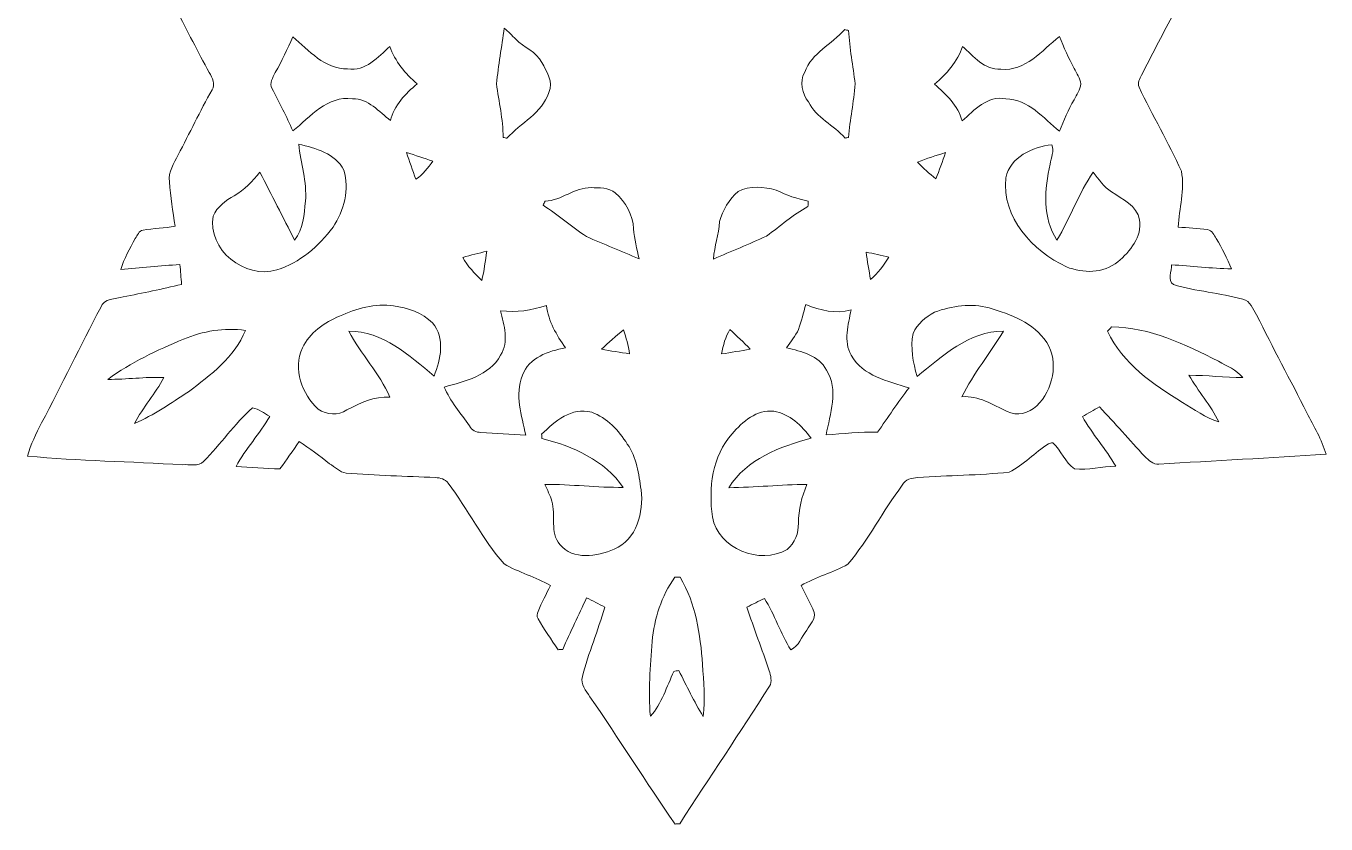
# Model space of a CAD drawing. Header units: centimetres. Extents: x -13.9 to 13.9, y -15.9 to 15.9.
# Drawn here: x -13.94 to 13.94, y -15.89 to 1.23 of the extents above; entities that cross this region are included whole.
import ezdxf

# ---------------------------------------------------------------- set-up
doc = ezdxf.new("R2010")
doc.units = ezdxf.units.CM
doc.header["$MEASUREMENT"] = 0
doc.layers.add('Layer 1', color=7, linetype='Continuous')

msp = doc.modelspace()

# ---------------------------------------------------------------- linework, layer by layer
at = {"layer": 'Layer 1', "color": 254, "lineweight": 9}
for points, knots in [([(-0.86678, 14.66233), (-0.5835, 15.07261), (-0.34255, 15.5157), (-0.01023, 15.89035), (-0.01023, 15.89035), (0.65511, 14.94349), (1.27212, 13.96383), (1.9237, 13.0078), (1.9237, 13.0078), (2.038, 12.89139), (2.03024, 12.71041), (1.97026, 12.57071), (1.97026, 12.57071), (1.82845, 12.1181), (1.65629, 11.67536), (1.52576, 11.21922), (1.52576, 11.21922), (1.64677, 11.15572), (1.76706, 11.09046), (1.88807, 11.02519), (1.88807, 11.02519), (2.13148, 11.3815), (2.22709, 11.82176), (2.49943, 12.15831), (2.49943, 12.15831), (2.63666, 11.95794), (2.77354, 11.75756), (2.90371, 11.55189), (2.90371, 11.55189), (2.94146, 11.48486), (2.98873, 11.40619), (2.9591, 11.32646), (2.9591, 11.32646), (2.88396, 11.12573), (2.77954, 10.9377), (2.68358, 10.74614), (2.68358, 10.74614), (3.04271, 10.52213), (3.50449, 10.47803), (3.80612, 10.16687), (3.80612, 10.16687), (4.2044, 9.62924), (4.51802, 9.0327), (4.92866, 8.50353), (4.92866, 8.50353), (5.02391, 8.40298), (5.20065, 8.47743), (5.31989, 8.43192), (5.31989, 8.43192), (5.82048, 8.40087), (6.32213, 8.37936), (6.82343, 8.35784), (6.82343, 8.35784), (6.93314, 8.33985), (7.06825, 8.36807), (7.17056, 8.30491), (7.17056, 8.30491), (7.48947, 8.11407), (7.76605, 7.86219), (8.07755, 7.65934), (8.07755, 7.65934), (8.21125, 7.85584), (8.34849, 8.05022), (8.48607, 8.24424), (8.48607, 8.24424), (8.79969, 8.24176), (9.11613, 8.24706), (9.42693, 8.19591), (9.42693, 8.19591), (9.21738, 7.83185), (8.95597, 7.49882), (8.70726, 7.16086), (8.70726, 7.16086), (8.82474, 7.08219), (8.93127, 6.96296), (9.07415, 6.93932), (9.07415, 6.93932), (9.34826, 7.15804), (9.54617, 7.45826), (9.78676, 7.71261), (9.78676, 7.71261), (9.93281, 7.85584), (10.03723, 8.05727), (10.22491, 8.15217), (10.22491, 8.15217), (10.7957, 8.1878), (11.3665, 8.11336), (11.93694, 8.09184), (11.93694, 8.09184), (12.60263, 8.04246), (13.27185, 8.04881), (13.93507, 7.96872), (13.93507, 7.96872), (13.46905, 6.95978), (12.92719, 5.98788), (12.44247, 4.98775), (12.44247, 4.98775), (12.35851, 4.85652), (12.30665, 4.66001), (12.13661, 4.62616), (12.13661, 4.62616), (11.62085, 4.49069), (11.08392, 4.43954), (10.57769, 4.26668), (10.57769, 4.26668), (10.59392, 4.1312), (10.6172, 3.99504), (10.65177, 3.86274), (10.65177, 3.86274), (11.07052, 3.8952), (11.48891, 3.94036), (11.90907, 3.95588), (11.90907, 3.95588), (11.82264, 3.72798), (11.70199, 3.51491), (11.5891, 3.29936), (11.5891, 3.29936), (11.54712, 3.2288), (11.50055, 3.14167), (11.4106, 3.12861), (11.4106, 3.12861), (11.19046, 3.08346), (10.96504, 3.07429), (10.74385, 3.04042), (10.74385, 3.04042), (10.78583, 2.682), (10.85779, 2.32569), (10.86838, 1.96409), (10.86838, 1.96409), (10.82287, 1.77536), (10.72021, 1.60567), (10.63484, 1.43281), (10.63484, 1.43281), (10.40977, 1.01794), (10.19845, 0.59602), (9.97902, 0.17869), (9.97902, 0.17869), (9.94445, 0.09896), (9.88342, 0.00759), (9.92928, -0.07991), (9.92928, -0.07991), (10.2115, -0.69127), (10.56428, -1.26877), (10.83522, -1.88543), (10.83522, -1.88543), (10.91565, -2.28124), (10.7823, -2.68447), (10.76784, -3.08381), (10.76784, -3.08381), (10.97809, -3.10039), (11.1887, -3.10815), (11.3986, -3.13602), (11.3986, -3.13602), (11.49632, -3.15331), (11.53442, -3.25597), (11.58452, -3.32899), (11.58452, -3.32899), (11.70658, -3.5389), (11.81594, -3.75727), (11.90837, -3.98199), (11.90837, -3.98199), (11.47833, -3.96575), (11.05006, -3.92625), (10.62143, -3.89026), (10.62143, -3.89026), (10.63202, -4.02749), (10.53289, -4.22645), (10.66271, -4.31853), (10.66271, -4.31853), (11.15095, -4.4607), (11.66389, -4.49739), (12.15531, -4.63004), (12.15531, -4.63004), (12.31582, -4.66814), (12.3698, -4.84347), (12.44812, -4.96765), (12.44812, -4.96765), (12.79701, -5.6732), (13.17096, -6.36606), (13.52656, -7.06808), (13.52656, -7.06808), (13.66837, -7.36089), (13.85005, -7.63888), (13.93578, -7.95603), (13.93578, -7.95603), (12.74198, -8.0361), (11.54677, -8.09502), (10.35262, -8.17193), (10.35262, -8.17193), (10.22703, -8.18216), (10.13142, -8.08585), (10.05064, -8.004), (10.05064, -8.004), (9.72397, -7.65264), (9.4107, -7.28928), (9.07944, -6.94285), (9.07944, -6.94285), (8.95597, -7.00988), (8.83461, -7.07902), (8.71361, -7.14922), (8.71361, -7.14922), (8.92634, -7.52105), (9.21138, -7.8449), (9.42904, -8.21391), (9.42904, -8.21391), (9.13377, -8.22237), (8.83532, -8.29787), (8.5404, -8.27212), (8.5404, -8.27212), (8.34496, -8.131), (8.25712, -7.87665), (8.07685, -7.71332), (8.07685, -7.71332), (8.04263, -7.70943), (8.01158, -7.71684), (7.98301, -7.73483), (7.98301, -7.73483), (7.6902, -7.91757), (7.45596, -8.18745), (7.14445, -8.33985), (7.14445, -8.33985), (6.49499, -8.41217), (5.83812, -8.41005), (5.18619, -8.45485), (5.18619, -8.45485), (5.05919, -8.46825), (4.9089, -8.48484), (4.85175, -8.62313), (4.85175, -8.62313), (4.44182, -9.1717), (4.12397, -9.78694), (3.68653, -10.3147), (3.68653, -10.3147), (3.3662, -10.49603), (3.0032, -10.58987), (2.68217, -10.77225), (2.68217, -10.77225), (2.77812, -10.96381), (2.88713, -11.14972), (2.96016, -11.35187), (2.96016, -11.35187), (3.00567, -11.49615), (2.85962, -11.60869), (2.80811, -11.72934), (2.80811, -11.72934), (2.6931, -11.86516), (2.6349, -12.07823), (2.45992, -12.15549), (2.45992, -12.15549), (2.24402, -11.80236), (2.11525, -11.4009), (1.89512, -11.04848), (1.89512, -11.04848), (1.77059, -11.11162), (1.64571, -11.17407), (1.52118, -11.23686), (1.52118, -11.23686), (1.67146, -11.69512), (1.84185, -12.14632), (2.00095, -12.60176), (2.00095, -12.60176), (2.02847, -12.70794), (2.06763, -12.83565), (2.00378, -12.93584), (2.00378, -12.93584), (1.37583, -13.92714), (0.71437, -14.89658), (0.07902, -15.88294), (0.07902, -15.88294), (0.05397, -15.88471), (0.00423, -15.88859), (-0.02081, -15.89035), (-0.02081, -15.89035), (-0.64029, -14.9883), (-1.22555, -14.06332), (-1.84503, -13.16162), (-1.84503, -13.16162), (-1.92193, -13.02721), (-2.06269, -12.89809), (-2.00519, -12.72523), (-2.00519, -12.72523), (-1.87607, -12.2197), (-1.67146, -11.73745), (-1.52682, -11.23651), (-1.52682, -11.23651), (-1.65735, -11.16983), (-1.78576, -11.10175), (-1.91735, -11.03789), (-1.91735, -11.03789), (-2.08739, -11.40619), (-2.26554, -11.77061), (-2.42746, -12.14279), (-2.42746, -12.14279), (-2.45216, -12.14491), (-2.5012, -12.14914), (-2.52589, -12.15161), (-2.52589, -12.15161), (-2.673, -11.93183), (-2.82822, -11.71699), (-2.95769, -11.48698), (-2.95769, -11.48698), (-2.98768, -11.43794), (-2.97921, -11.37797), (-2.95804, -11.32823), (-2.95804, -11.32823), (-2.87902, -11.13808), (-2.7806, -10.95746), (-2.69134, -10.77225), (-2.69134, -10.77225), (-3.01061, -10.59057), (-3.37044, -10.49391), (-3.68688, -10.30941), (-3.68688, -10.30941), (-4.14831, -9.77953), (-4.46581, -9.14101), (-4.8828, -8.57727), (-4.8828, -8.57727), (-4.94665, -8.49119), (-5.05566, -8.46297), (-5.15761, -8.45768), (-5.15761, -8.45768), (-5.79543, -8.42557), (-6.43502, -8.41605), (-7.07178, -8.35995), (-7.07178, -8.35995), (-7.21148, -8.34372), (-7.31238, -8.23012), (-7.42527, -8.15958), (-7.42527, -8.15958), (-7.64081, -7.99729), (-7.85319, -7.83044), (-8.08038, -7.68439), (-8.08038, -7.68439), (-8.21408, -7.8823), (-8.35272, -8.07668), (-8.49171, -8.27141), (-8.49171, -8.27141), (-8.80604, -8.26189), (-9.11966, -8.24354), (-9.43328, -8.22061), (-9.43328, -8.22061), (-9.22973, -7.83785), (-8.92457, -7.5207), (-8.71008, -7.14464), (-8.71008, -7.14464), (-8.8325, -7.08149), (-8.94327, -6.98271), (-9.08262, -6.9626), (-9.08262, -6.9626), (-9.46891, -7.30833), (-9.76207, -7.74401), (-10.1279, -8.11054), (-10.1279, -8.11054), (-10.24255, -8.2379), (-10.43517, -8.16417), (-10.58263, -8.18216), (-10.58263, -8.18216), (-11.69035, -8.11584), (-12.8016, -8.10031), (-13.90615, -7.99518), (-13.90615, -7.99518), (-13.83595, -7.74577), (-13.71741, -7.5147), (-13.59994, -7.2854), (-13.59994, -7.2854), (-13.1692, -6.46413), (-12.76632, -5.62875), (-12.33452, -4.80819), (-12.33452, -4.80819), (-12.26608, -4.60605), (-12.01949, -4.63145), (-11.85369, -4.57994), (-11.85369, -4.57994), (-11.43388, -4.50127), (-11.01619, -4.41237), (-10.60097, -4.31395), (-10.60097, -4.31395), (-10.61191, -4.17072), (-10.62249, -4.02961), (-10.63484, -3.88744), (-10.63484, -3.88744), (-11.05888, -3.91072), (-11.4808, -3.96329), (-11.90449, -3.99503), (-11.90449, -3.99503), (-11.83534, -3.75832), (-11.70728, -3.54384), (-11.59193, -3.32794), (-11.59193, -3.32794), (-11.54642, -3.26302), (-11.51573, -3.1646), (-11.42718, -3.14802), (-11.42718, -3.14802), (-11.19999, -3.10992), (-10.96786, -3.10604), (-10.74103, -3.06476), (-10.74103, -3.06476), (-10.78653, -2.74832), (-10.84016, -2.43223), (-10.86203, -2.11297), (-10.86203, -2.11297), (-10.89448, -1.89919), (-10.75796, -1.7175), (-10.6747, -1.53371), (-10.6747, -1.53371), (-10.42705, -1.07192), (-10.20586, -0.59602), (-9.94728, -0.13988), (-9.94728, -0.13988), (-9.86437, -0.01711), (-9.94692, 0.11907), (-10.00619, 0.23125), (-10.00619, 0.23125), (-10.25455, 0.67222), (-10.47362, 1.12907), (-10.70892, 1.57674), (-10.70892, 1.57674), (-10.77948, 1.73267), (-10.88955, 1.88225), (-10.86944, 2.06287), (-10.86944, 2.06287), (-10.86097, 2.39131), (-10.80241, 2.71622), (-10.74667, 3.03901), (-10.74667, 3.03901), (-10.93788, 3.06794), (-11.1312, 3.07746), (-11.3224, 3.10498), (-11.3224, 3.10498), (-11.41025, 3.1205), (-11.51502, 3.1399), (-11.551, 3.23551), (-11.551, 3.23551), (-11.69211, 3.46658), (-11.80536, 3.71352), (-11.90237, 3.96576), (-11.90237, 3.96576), (-11.47657, 3.94565), (-11.05253, 3.90578), (-10.62814, 3.86521), (-10.62814, 3.86521), (-10.63731, 4.01197), (-10.52336, 4.25503), (-10.71527, 4.31606), (-10.71527, 4.31606), (-11.23491, 4.44483), (-11.7722, 4.4981), (-12.28831, 4.64521), (-12.28831, 4.64521), (-12.70776, 5.44178), (-13.10781, 6.24823), (-13.52797, 7.04445), (-13.52797, 7.04445), (-13.67261, 7.33408), (-13.83418, 7.61736), (-13.93578, 7.92604), (-13.93578, 7.92604), (-13.31313, 7.99024), (-12.68695, 8.00753), (-12.06183, 8.04175), (-12.06183, 8.04175), (-11.43706, 8.07703), (-10.81335, 8.13346), (-10.18716, 8.13947), (-10.18716, 8.13947), (-9.82663, 7.73131), (-9.47279, 7.31432), (-9.08226, 6.93473), (-9.08226, 6.93473), (-8.94539, 6.9686), (-8.83109, 7.05785), (-8.7062, 7.11994), (-8.7062, 7.11994), (-8.92493, 7.49741), (-9.23749, 7.81456), (-9.42975, 8.2072), (-9.42975, 8.2072), (-9.11754, 8.23719), (-8.80322, 8.23437), (-8.4896, 8.24354), (-8.4896, 8.24354), (-8.35272, 8.04845), (-8.21725, 7.85196), (-8.08179, 7.65581), (-8.08179, 7.65581), (-7.75935, 7.85513), (-7.49124, 8.13841), (-7.15575, 8.31444), (-7.15575, 8.31444), (-6.46289, 8.40441), (-5.75769, 8.36631), (-5.06413, 8.45485), (-5.06413, 8.45485), (-4.92831, 8.47002), (-4.84928, 8.59244), (-4.77626, 8.69404), (-4.77626, 8.69404), (-4.50956, 9.1089), (-4.23933, 9.52059), (-3.97193, 9.93475), (-3.97193, 9.93475), (-3.86468, 10.09067), (-3.76202, 10.27307), (-3.5807, 10.3535), (-3.5807, 10.3535), (-3.28401, 10.48932), (-2.97039, 10.58881), (-2.68429, 10.74826), (-2.68429, 10.74826), (-2.7746, 10.93347), (-2.87761, 11.11268), (-2.9584, 11.30212), (-2.9584, 11.30212), (-2.98062, 11.35257), (-2.98732, 11.41254), (-2.95769, 11.46123), (-2.95769, 11.46123), (-2.82822, 11.69124), (-2.6737, 11.90537), (-2.52695, 12.12445), (-2.52695, 12.12445), (-2.50084, 12.12339), (-2.44828, 12.12162), (-2.42182, 12.12092), (-2.42182, 12.12092), (-2.26942, 11.74592), (-2.10291, 11.37409), (-1.89583, 11.0259), (-1.89583, 11.0259), (-1.77306, 11.08834), (-1.64959, 11.15008), (-1.52576, 11.21146), (-1.52576, 11.21146), (-1.67711, 11.67924), (-1.84715, 12.14067), (-2.0133, 12.60317), (-2.0133, 12.60317), (-2.03906, 12.69595), (-2.08668, 12.8046), (-2.02741, 12.89456), (-2.02741, 12.89456), (-1.65418, 13.49217), (-1.24425, 14.06684), (-0.86678, 14.66233), (-0.86678, 14.66233), (-0.86678, 14.66233), (-0.86678, 14.66233), (-0.86678, 14.66233)], [0, 0, 0, 0, 0.00724638, 0.00724638, 0.00724638, 0.00724638, 0.01449275, 0.01449275, 0.01449275, 0.01449275, 0.02173913, 0.02173913, 0.02173913, 0.02173913, 0.02898551, 0.02898551, 0.02898551, 0.02898551, 0.03623188, 0.03623188, 0.03623188, 0.03623188, 0.04347826, 0.04347826, 0.04347826, 0.04347826, 0.05072464, 0.05072464, 0.05072464, 0.05072464, 0.05797101, 0.05797101, 0.05797101, 0.05797101, 0.06521739, 0.06521739, 0.06521739, 0.06521739, 0.07246377, 0.07246377, 0.07246377, 0.07246377, 0.07971014, 0.07971014, 0.07971014, 0.07971014, 0.08695652, 0.08695652, 0.08695652, 0.08695652, 0.0942029, 0.0942029, 0.0942029, 0.0942029, 0.10144928, 0.10144928, 0.10144928, 0.10144928, 0.10869565, 0.10869565, 0.10869565, 0.10869565, 0.11594203, 0.11594203, 0.11594203, 0.11594203, 0.12318841, 0.12318841, 0.12318841, 0.12318841, 0.13043478, 0.13043478, 0.13043478, 0.13043478, 0.13768116, 0.13768116, 0.13768116, 0.13768116, 0.14492754, 0.14492754, 0.14492754, 0.14492754, 0.15217391, 0.15217391, 0.15217391, 0.15217391, 0.15942029, 0.15942029, 0.15942029, 0.15942029, 0.16666667, 0.16666667, 0.16666667, 0.16666667, 0.17391304, 0.17391304, 0.17391304, 0.17391304, 0.18115942, 0.18115942, 0.18115942, 0.18115942, 0.1884058, 0.1884058, 0.1884058, 0.1884058, 0.19565217, 0.19565217, 0.19565217, 0.19565217, 0.20289855, 0.20289855, 0.20289855, 0.20289855, 0.21014493, 0.21014493, 0.21014493, 0.21014493, 0.2173913, 0.2173913, 0.2173913, 0.2173913, 0.22463768, 0.22463768, 0.22463768, 0.22463768, 0.23188406, 0.23188406, 0.23188406, 0.23188406, 0.23913043, 0.23913043, 0.23913043, 0.23913043, 0.24637681, 0.24637681, 0.24637681, 0.24637681, 0.25362319, 0.25362319, 0.25362319, 0.25362319, 0.26086957, 0.26086957, 0.26086957, 0.26086957, 0.26811594, 0.26811594, 0.26811594, 0.26811594, 0.27536232, 0.27536232, 0.27536232, 0.27536232, 0.2826087, 0.2826087, 0.2826087, 0.2826087, 0.28985507, 0.28985507, 0.28985507, 0.28985507, 0.29710145, 0.29710145, 0.29710145, 0.29710145, 0.30434783, 0.30434783, 0.30434783, 0.30434783, 0.3115942, 0.3115942, 0.3115942, 0.3115942, 0.31884058, 0.31884058, 0.31884058, 0.31884058, 0.32608696, 0.32608696, 0.32608696, 0.32608696, 0.33333333, 0.33333333, 0.33333333, 0.33333333, 0.34057971, 0.34057971, 0.34057971, 0.34057971, 0.34782609, 0.34782609, 0.34782609, 0.34782609, 0.35507246, 0.35507246, 0.35507246, 0.35507246, 0.36231884, 0.36231884, 0.36231884, 0.36231884, 0.36956522, 0.36956522, 0.36956522, 0.36956522, 0.37681159, 0.37681159, 0.37681159, 0.37681159, 0.38405797, 0.38405797, 0.38405797, 0.38405797, 0.39130435, 0.39130435, 0.39130435, 0.39130435, 0.39855072, 0.39855072, 0.39855072, 0.39855072, 0.4057971, 0.4057971, 0.4057971, 0.4057971, 0.41304348, 0.41304348, 0.41304348, 0.41304348, 0.42028986, 0.42028986, 0.42028986, 0.42028986, 0.42753623, 0.42753623, 0.42753623, 0.42753623, 0.43478261, 0.43478261, 0.43478261, 0.43478261, 0.44202899, 0.44202899, 0.44202899, 0.44202899, 0.44927536, 0.44927536, 0.44927536, 0.44927536, 0.45652174, 0.45652174, 0.45652174, 0.45652174, 0.46376812, 0.46376812, 0.46376812, 0.46376812, 0.47101449, 0.47101449, 0.47101449, 0.47101449, 0.47826087, 0.47826087, 0.47826087, 0.47826087, 0.48550725, 0.48550725, 0.48550725, 0.48550725, 0.49275362, 0.49275362, 0.49275362, 0.49275362, 0.5, 0.5, 0.5, 0.5, 0.50724638, 0.50724638, 0.50724638, 0.50724638, 0.51449275, 0.51449275, 0.51449275, 0.51449275, 0.52173913, 0.52173913, 0.52173913, 0.52173913, 0.52898551, 0.52898551, 0.52898551, 0.52898551, 0.53623188, 0.53623188, 0.53623188, 0.53623188, 0.54347826, 0.54347826, 0.54347826, 0.54347826, 0.55072464, 0.55072464, 0.55072464, 0.55072464, 0.55797101, 0.55797101, 0.55797101, 0.55797101, 0.56521739, 0.56521739, 0.56521739, 0.56521739, 0.57246377, 0.57246377, 0.57246377, 0.57246377, 0.57971014, 0.57971014, 0.57971014, 0.57971014, 0.58695652, 0.58695652, 0.58695652, 0.58695652, 0.5942029, 0.5942029, 0.5942029, 0.5942029, 0.60144928, 0.60144928, 0.60144928, 0.60144928, 0.60869565, 0.60869565, 0.60869565, 0.60869565, 0.61594203, 0.61594203, 0.61594203, 0.61594203, 0.62318841, 0.62318841, 0.62318841, 0.62318841, 0.63043478, 0.63043478, 0.63043478, 0.63043478, 0.63768116, 0.63768116, 0.63768116, 0.63768116, 0.64492754, 0.64492754, 0.64492754, 0.64492754, 0.65217391, 0.65217391, 0.65217391, 0.65217391, 0.65942029, 0.65942029, 0.65942029, 0.65942029, 0.66666667, 0.66666667, 0.66666667, 0.66666667, 0.67391304, 0.67391304, 0.67391304, 0.67391304, 0.68115942, 0.68115942, 0.68115942, 0.68115942, 0.6884058, 0.6884058, 0.6884058, 0.6884058, 0.69565217, 0.69565217, 0.69565217, 0.69565217, 0.70289855, 0.70289855, 0.70289855, 0.70289855, 0.71014493, 0.71014493, 0.71014493, 0.71014493, 0.7173913, 0.7173913, 0.7173913, 0.7173913, 0.72463768, 0.72463768, 0.72463768, 0.72463768, 0.73188406, 0.73188406, 0.73188406, 0.73188406, 0.73913043, 0.73913043, 0.73913043, 0.73913043, 0.74637681, 0.74637681, 0.74637681, 0.74637681, 0.75362319, 0.75362319, 0.75362319, 0.75362319, 0.76086957, 0.76086957, 0.76086957, 0.76086957, 0.76811594, 0.76811594, 0.76811594, 0.76811594, 0.77536232, 0.77536232, 0.77536232, 0.77536232, 0.7826087, 0.7826087, 0.7826087, 0.7826087, 0.78985507, 0.78985507, 0.78985507, 0.78985507, 0.79710145, 0.79710145, 0.79710145, 0.79710145, 0.80434783, 0.80434783, 0.80434783, 0.80434783, 0.8115942, 0.8115942, 0.8115942, 0.8115942, 0.81884058, 0.81884058, 0.81884058, 0.81884058, 0.82608696, 0.82608696, 0.82608696, 0.82608696, 0.83333333, 0.83333333, 0.83333333, 0.83333333, 0.84057971, 0.84057971, 0.84057971, 0.84057971, 0.84782609, 0.84782609, 0.84782609, 0.84782609, 0.85507246, 0.85507246, 0.85507246, 0.85507246, 0.86231884, 0.86231884, 0.86231884, 0.86231884, 0.86956522, 0.86956522, 0.86956522, 0.86956522, 0.87681159, 0.87681159, 0.87681159, 0.87681159, 0.88405797, 0.88405797, 0.88405797, 0.88405797, 0.89130435, 0.89130435, 0.89130435, 0.89130435, 0.89855072, 0.89855072, 0.89855072, 0.89855072, 0.9057971, 0.9057971, 0.9057971, 0.9057971, 0.91304348, 0.91304348, 0.91304348, 0.91304348, 0.92028986, 0.92028986, 0.92028986, 0.92028986, 0.92753623, 0.92753623, 0.92753623, 0.92753623, 0.93478261, 0.93478261, 0.93478261, 0.93478261, 0.94202899, 0.94202899, 0.94202899, 0.94202899, 0.94927536, 0.94927536, 0.94927536, 0.94927536, 0.95652174, 0.95652174, 0.95652174, 0.95652174, 0.96376812, 0.96376812, 0.96376812, 0.96376812, 0.97101449, 0.97101449, 0.97101449, 0.97101449, 0.97826087, 0.97826087, 0.97826087, 0.97826087, 0.98550725, 0.98550725, 0.98550725, 0.98550725, 1, 1, 1, 1]), ([(-3.68371, 1.18409), (-3.73662, 0.78511), (-3.80788, 0.38753), (-3.8474, -0.01253), (-3.8474, -0.01253), (-3.79977, -0.39494), (-3.70664, -0.77206), (-3.70452, -1.16012), (-3.70452, -1.16012), (-3.68441, -1.1647), (-3.6442, -1.17387), (-3.62409, -1.17846), (-3.62409, -1.17846), (-3.33305, -0.84262), (-2.86808, -0.64753), (-2.72768, -0.19421), (-2.72768, -0.19421), (-2.6229, 0.02664), (-2.77178, 0.25806), (-2.8769, 0.44715), (-2.8769, 0.44715), (-2.98979, 0.68598), (-3.26214, 0.7643), (-3.43606, 0.94527), (-3.43606, 0.94527), (-3.51578, 1.02782), (-3.59375, 1.11249), (-3.68371, 1.18409), (-3.68371, 1.18409), (-3.68371, 1.18409), (-3.68371, 1.18409), (-3.68371, 1.18409)], [0, 0, 0, 0, 0.11111111, 0.11111111, 0.11111111, 0.11111111, 0.22222222, 0.22222222, 0.22222222, 0.22222222, 0.33333333, 0.33333333, 0.33333333, 0.33333333, 0.44444444, 0.44444444, 0.44444444, 0.44444444, 0.55555556, 0.55555556, 0.55555556, 0.55555556, 0.66666667, 0.66666667, 0.66666667, 0.66666667, 0.77777778, 0.77777778, 0.77777778, 0.77777778, 1, 1, 1, 1]), ([(2.75872, 0.23831), (2.63631, 0.0344), (2.70969, -0.2182), (2.83845, -0.39953), (2.83845, -0.39953), (3.01131, -0.74172), (3.38279, -0.892), (3.62373, -1.17352), (3.62373, -1.17352), (3.64243, -1.17035), (3.67947, -1.16399), (3.69817, -1.16082), (3.69817, -1.16082), (3.73239, -0.77665), (3.80824, -0.39706), (3.8421, -0.01324), (3.8421, -0.01324), (3.79342, 0.36883), (3.72322, 0.74913), (3.69887, 1.13436), (3.69887, 1.13436), (3.67877, 1.13895), (3.63855, 1.14776), (3.61844, 1.15235), (3.61844, 1.15235), (3.33798, 0.8405), (2.91077, 0.6567), (2.75872, 0.23831), (2.75872, 0.23831), (2.75872, 0.23831), (2.75872, 0.23831), (2.75872, 0.23831)], [0, 0, 0, 0, 0.11111111, 0.11111111, 0.11111111, 0.11111111, 0.22222222, 0.22222222, 0.22222222, 0.22222222, 0.33333333, 0.33333333, 0.33333333, 0.33333333, 0.44444444, 0.44444444, 0.44444444, 0.44444444, 0.55555556, 0.55555556, 0.55555556, 0.55555556, 0.66666667, 0.66666667, 0.66666667, 0.66666667, 0.77777778, 0.77777778, 0.77777778, 0.77777778, 1, 1, 1, 1]), ([(-8.21584, 0.99713), (-8.33226, 0.73784), (-8.45009, 0.47855), (-8.59155, 0.2309), (-8.59155, 0.2309), (-8.6427, 0.12577), (-8.72843, 0.00265), (-8.65752, -0.11448), (-8.65752, -0.11448), (-8.50618, -0.4147), (-8.34884, -0.71244), (-8.21584, -1.02183), (-8.21584, -1.02183), (-7.8419, -0.71597), (-7.47078, -0.25736), (-6.93561, -0.33215), (-6.93561, -0.33215), (-6.598, -0.32474), (-6.36341, -0.60767), (-6.1214, -0.80028), (-6.1214, -0.80028), (-6.04273, -0.47255), (-5.80284, -0.22173), (-5.55131, -0.01218), (-5.55131, -0.01218), (-5.80708, 0.20903), (-6.02051, 0.47467), (-6.13728, 0.79428), (-6.13728, 0.79428), (-6.3821, 0.56251), (-6.66433, 0.24889), (-7.03968, 0.30921), (-7.03968, 0.30921), (-7.53145, 0.30604), (-7.87188, 0.70468), (-8.21584, 0.99713), (-8.21584, 0.99713), (-8.21584, 0.99713), (-8.21584, 0.99713), (-8.21584, 0.99713)], [0, 0, 0, 0, 0.09090909, 0.09090909, 0.09090909, 0.09090909, 0.18181818, 0.18181818, 0.18181818, 0.18181818, 0.27272727, 0.27272727, 0.27272727, 0.27272727, 0.36363636, 0.36363636, 0.36363636, 0.36363636, 0.45454545, 0.45454545, 0.45454545, 0.45454545, 0.54545455, 0.54545455, 0.54545455, 0.54545455, 0.63636364, 0.63636364, 0.63636364, 0.63636364, 0.72727273, 0.72727273, 0.72727273, 0.72727273, 0.81818182, 0.81818182, 0.81818182, 0.81818182, 1, 1, 1, 1]), ([(6.96489, 0.30674), (6.61247, 0.28276), (6.37716, 0.57874), (6.14257, 0.79323), (6.14257, 0.79323), (6.03391, 0.46549), (5.80355, 0.20162), (5.54284, -0.01606), (5.54284, -0.01606), (5.78908, -0.23654), (6.04837, -0.47255), (6.13269, -0.80522), (6.13269, -0.80522), (6.39974, -0.57697), (6.67526, -0.2503), (7.06931, -0.33285), (7.06931, -0.33285), (7.55403, -0.33567), (7.87506, -0.74525), (8.21937, -1.02852), (8.21937, -1.02852), (8.31885, -0.79993), (8.40952, -0.56674), (8.5351, -0.35049), (8.5351, -0.35049), (8.58943, -0.24148), (8.66704, -0.13706), (8.68115, -0.01324), (8.68115, -0.01324), (8.66422, 0.10884), (8.58873, 0.2122), (8.53546, 0.3205), (8.53546, 0.3205), (8.41234, 0.53922), (8.32344, 0.77418), (8.21972, 1.00207), (8.21972, 1.00207), (7.84437, 0.71385), (7.49476, 0.24324), (6.96489, 0.30674), (6.96489, 0.30674), (6.96489, 0.30674), (6.96489, 0.30674), (6.96489, 0.30674)], [0, 0, 0, 0, 0.08333333, 0.08333333, 0.08333333, 0.08333333, 0.16666667, 0.16666667, 0.16666667, 0.16666667, 0.25, 0.25, 0.25, 0.25, 0.33333333, 0.33333333, 0.33333333, 0.33333333, 0.41666667, 0.41666667, 0.41666667, 0.41666667, 0.5, 0.5, 0.5, 0.5, 0.58333333, 0.58333333, 0.58333333, 0.58333333, 0.66666667, 0.66666667, 0.66666667, 0.66666667, 0.75, 0.75, 0.75, 0.75, 0.83333333, 0.83333333, 0.83333333, 0.83333333, 1, 1, 1, 1]), ([(-8.0892, -1.30334), (-8.04933, -1.71257), (-7.90751, -2.11191), (-7.94385, -2.52854), (-7.94385, -2.52854), (-7.97243, -2.81359), (-7.98901, -3.12791), (-8.17633, -3.36145), (-8.17633, -3.36145), (-8.42257, -2.87462), (-8.67657, -2.39166), (-8.92175, -1.90448), (-8.92175, -1.90448), (-9.0798, -2.09815), (-9.24807, -2.29077), (-9.47208, -2.41071), (-9.47208, -2.41071), (-9.65553, -2.51231), (-9.83474, -2.65025), (-9.92258, -2.84604), (-9.92258, -2.84604), (-10.05734, -3.56183), (-9.23678, -4.21693), (-8.55768, -3.99715), (-8.55768, -3.99715), (-8.06274, -3.85887), (-7.66057, -3.48633), (-7.3526, -3.08875), (-7.3526, -3.08875), (-7.12717, -2.72998), (-6.98782, -2.2756), (-7.124, -1.85932), (-7.124, -1.85932), (-7.30109, -1.49914), (-7.73113, -1.39401), (-8.0892, -1.30334), (-8.0892, -1.30334), (-8.0892, -1.30334), (-8.0892, -1.30334), (-8.0892, -1.30334)], [0, 0, 0, 0, 0.09090909, 0.09090909, 0.09090909, 0.09090909, 0.18181818, 0.18181818, 0.18181818, 0.18181818, 0.27272727, 0.27272727, 0.27272727, 0.27272727, 0.36363636, 0.36363636, 0.36363636, 0.36363636, 0.45454545, 0.45454545, 0.45454545, 0.45454545, 0.54545455, 0.54545455, 0.54545455, 0.54545455, 0.63636364, 0.63636364, 0.63636364, 0.63636364, 0.72727273, 0.72727273, 0.72727273, 0.72727273, 0.81818182, 0.81818182, 0.81818182, 0.81818182, 1, 1, 1, 1]), ([(7.07002, -2.02441), (6.98041, -2.88344), (7.64752, -3.59005), (8.36965, -3.93683), (8.36965, -3.93683), (8.72702, -4.07618), (9.16517, -4.085), (9.47244, -3.82641), (9.47244, -3.82641), (9.73596, -3.61298), (9.99384, -3.28948), (9.94057, -2.92859), (9.94057, -2.92859), (9.88166, -2.61427), (9.56769, -2.49397), (9.33803, -2.32499), (9.33803, -2.32499), (9.16834, -2.2255), (9.06357, -2.05511), (8.94574, -1.90412), (8.94574, -1.90412), (8.63494, -2.36131), (8.44938, -2.89014), (8.1668, -3.36392), (8.1668, -3.36392), (7.85424, -2.88943), (7.90187, -2.26219), (8.0197, -1.73197), (8.0197, -1.73197), (8.04051, -1.59615), (8.11636, -1.45292), (8.05709, -1.31781), (8.05709, -1.31781), (7.64328, -1.36684), (7.16774, -1.57534), (7.07002, -2.02441), (7.07002, -2.02441), (7.07002, -2.02441), (7.07002, -2.02441), (7.07002, -2.02441)], [0, 0, 0, 0, 0.09090909, 0.09090909, 0.09090909, 0.09090909, 0.18181818, 0.18181818, 0.18181818, 0.18181818, 0.27272727, 0.27272727, 0.27272727, 0.27272727, 0.36363636, 0.36363636, 0.36363636, 0.36363636, 0.45454545, 0.45454545, 0.45454545, 0.45454545, 0.54545455, 0.54545455, 0.54545455, 0.54545455, 0.63636364, 0.63636364, 0.63636364, 0.63636364, 0.72727273, 0.72727273, 0.72727273, 0.72727273, 0.81818182, 0.81818182, 0.81818182, 0.81818182, 1, 1, 1, 1]), ([(-5.7778, -1.48326), (-5.71324, -1.67552), (-5.64691, -1.86779), (-5.57742, -2.05829), (-5.57742, -2.05829), (-5.42784, -1.95634), (-5.31389, -1.81346), (-5.21159, -1.66635), (-5.21159, -1.66635), (-5.40244, -1.61202), (-5.58765, -1.5397), (-5.7778, -1.48326), (-5.7778, -1.48326), (-5.7778, -1.48326), (-5.7778, -1.48326), (-5.7778, -1.48326)], [0, 0, 0, 0, 0.2, 0.2, 0.2, 0.2, 0.4, 0.4, 0.4, 0.4, 0.6, 0.6, 0.6, 0.6, 1, 1, 1, 1]), ([(5.18054, -1.68893), (5.29766, -1.82228), (5.43137, -1.93974), (5.57036, -2.05053), (5.57036, -2.05053), (5.64197, -1.86285), (5.71782, -1.67729), (5.77744, -1.48573), (5.77744, -1.48573), (5.57565, -1.5457), (5.37633, -1.61308), (5.18054, -1.68893), (5.18054, -1.68893), (5.18054, -1.68893), (5.18054, -1.68893), (5.18054, -1.68893)], [0, 0, 0, 0, 0.2, 0.2, 0.2, 0.2, 0.4, 0.4, 0.4, 0.4, 0.6, 0.6, 0.6, 0.6, 1, 1, 1, 1]), ([(-2.80846, -2.52431), (-2.82187, -2.55359), (-2.83492, -2.58287), (-2.84798, -2.61285), (-2.84798, -2.61285), (-2.53189, -2.82558), (-2.23979, -3.07394), (-1.92158, -3.28384), (-1.92158, -3.28384), (-1.5494, -3.45494), (-1.16452, -3.5971), (-0.79163, -3.7682), (-0.79163, -3.7682), (-0.83432, -3.55195), (-0.89641, -3.33922), (-0.91123, -3.11839), (-0.91123, -3.11839), (-0.9211, -2.8224), (-1.08126, -2.543), (-1.30105, -2.3518), (-1.30105, -2.3518), (-1.43969, -2.22621), (-1.64641, -2.24244), (-1.81928, -2.2375), (-1.81928, -2.2375), (-2.17805, -2.22727), (-2.45004, -2.51937), (-2.80846, -2.52431), (-2.80846, -2.52431), (-2.80846, -2.52431), (-2.80846, -2.52431), (-2.80846, -2.52431)], [0, 0, 0, 0, 0.11111111, 0.11111111, 0.11111111, 0.11111111, 0.22222222, 0.22222222, 0.22222222, 0.22222222, 0.33333333, 0.33333333, 0.33333333, 0.33333333, 0.44444444, 0.44444444, 0.44444444, 0.44444444, 0.55555556, 0.55555556, 0.55555556, 0.55555556, 0.66666667, 0.66666667, 0.66666667, 0.66666667, 0.77777778, 0.77777778, 0.77777778, 0.77777778, 1, 1, 1, 1]), ([(1.3342, -2.32181), (1.14194, -2.48726), (0.99766, -2.7201), (0.93345, -2.96634), (0.93345, -2.96634), (0.91546, -3.23798), (0.82444, -3.49797), (0.80327, -3.76891), (0.80327, -3.76891), (1.1811, -3.60204), (1.56669, -3.45105), (1.94063, -3.27608), (1.94063, -3.27608), (2.23661, -3.06547), (2.50402, -2.81288), (2.82857, -2.64319), (2.82857, -2.64319), (2.83069, -2.60333), (2.83351, -2.56382), (2.83633, -2.52431), (2.83633, -2.52431), (2.59715, -2.47844), (2.3682, -2.39978), (2.15018, -2.29112), (2.15018, -2.29112), (1.89089, -2.21563), (1.57939, -2.19058), (1.3342, -2.32181), (1.3342, -2.32181), (1.3342, -2.32181), (1.3342, -2.32181), (1.3342, -2.32181)], [0, 0, 0, 0, 0.11111111, 0.11111111, 0.11111111, 0.11111111, 0.22222222, 0.22222222, 0.22222222, 0.22222222, 0.33333333, 0.33333333, 0.33333333, 0.33333333, 0.44444444, 0.44444444, 0.44444444, 0.44444444, 0.55555556, 0.55555556, 0.55555556, 0.55555556, 0.66666667, 0.66666667, 0.66666667, 0.66666667, 0.77777778, 0.77777778, 0.77777778, 0.77777778, 1, 1, 1, 1]), ([(-4.57306, -3.73257), (-4.47111, -3.92378), (-4.3173, -4.08006), (-4.16066, -4.22787), (-4.16066, -4.22787), (-4.11798, -4.02114), (-4.0834, -3.8123), (-4.05695, -3.6031), (-4.05695, -3.6031), (-4.23016, -3.64191), (-4.40196, -3.68777), (-4.57306, -3.73257), (-4.57306, -3.73257), (-4.57306, -3.73257), (-4.57306, -3.73257), (-4.57306, -3.73257)], [0, 0, 0, 0, 0.2, 0.2, 0.2, 0.2, 0.4, 0.4, 0.4, 0.4, 0.6, 0.6, 0.6, 0.6, 1, 1, 1, 1]), ([(4.07564, -3.62074), (4.10351, -3.81759), (4.13738, -4.01268), (4.16913, -4.20953), (4.16913, -4.20953), (4.33035, -4.07688), (4.45594, -3.90614), (4.56283, -3.72798), (4.56283, -3.72798), (4.40196, -3.68636), (4.23792, -3.65355), (4.07564, -3.62074), (4.07564, -3.62074), (4.07564, -3.62074), (4.07564, -3.62074), (4.07564, -3.62074)], [0, 0, 0, 0, 0.2, 0.2, 0.2, 0.2, 0.4, 0.4, 0.4, 0.4, 0.6, 0.6, 0.6, 0.6, 1, 1, 1, 1]), ([(-7.2136, -4.99163), (-7.53675, -5.13486), (-7.85813, -5.34547), (-8.01088, -5.67744), (-8.01088, -5.67744), (-8.21866, -6.12723), (-8.01758, -6.67192), (-7.66904, -6.98977), (-7.66904, -6.98977), (-7.4863, -7.11642), (-7.24535, -7.12806), (-7.05591, -7.0067), (-7.05591, -7.0067), (-6.77051, -6.85536), (-6.46642, -6.71284), (-6.13551, -6.72942), (-6.13551, -6.72942), (-6.3627, -6.22142), (-6.75146, -5.80514), (-7.0164, -5.31795), (-7.0164, -5.31795), (-6.28368, -5.31407), (-5.71571, -5.83901), (-5.18619, -6.28139), (-5.18619, -6.28139), (-5.04261, -5.92085), (-4.94736, -5.46577), (-5.21829, -5.14051), (-5.21829, -5.14051), (-5.43913, -4.92073), (-5.75063, -4.81595), (-6.05331, -4.77573), (-6.05331, -4.77573), (-6.45301, -4.70341), (-6.85059, -4.83817), (-7.2136, -4.99163), (-7.2136, -4.99163), (-7.2136, -4.99163), (-7.2136, -4.99163), (-7.2136, -4.99163)], [0, 0, 0, 0, 0.09090909, 0.09090909, 0.09090909, 0.09090909, 0.18181818, 0.18181818, 0.18181818, 0.18181818, 0.27272727, 0.27272727, 0.27272727, 0.27272727, 0.36363636, 0.36363636, 0.36363636, 0.36363636, 0.45454545, 0.45454545, 0.45454545, 0.45454545, 0.54545455, 0.54545455, 0.54545455, 0.54545455, 0.63636364, 0.63636364, 0.63636364, 0.63636364, 0.72727273, 0.72727273, 0.72727273, 0.72727273, 0.81818182, 0.81818182, 0.81818182, 0.81818182, 1, 1, 1, 1]), ([(5.54425, -4.90838), (5.3527, -5.00822), (5.17066, -5.16203), (5.08317, -5.36346), (5.08317, -5.36346), (5.02426, -5.67179), (5.08282, -5.98964), (5.16784, -6.28845), (5.16784, -6.28845), (5.71182, -5.857), (6.2745, -5.31231), (7.01957, -5.31795), (7.01957, -5.31795), (6.73559, -5.7935), (6.37716, -6.22565), (6.13022, -6.72272), (6.13022, -6.72272), (6.48476, -6.69802), (6.79132, -6.89029), (7.09824, -7.03669), (7.09824, -7.03669), (7.31097, -7.15628), (7.56355, -7.0695), (7.73395, -6.92133), (7.73395, -6.92133), (8.08355, -6.57702), (8.21408, -5.98753), (7.94738, -5.55678), (7.94738, -5.55678), (7.66621, -5.13733), (7.17515, -4.95177), (6.7123, -4.8163), (6.7123, -4.8163), (6.32601, -4.71188), (5.91467, -4.77538), (5.54425, -4.90838), (5.54425, -4.90838), (5.54425, -4.90838), (5.54425, -4.90838), (5.54425, -4.90838)], [0, 0, 0, 0, 0.09090909, 0.09090909, 0.09090909, 0.09090909, 0.18181818, 0.18181818, 0.18181818, 0.18181818, 0.27272727, 0.27272727, 0.27272727, 0.27272727, 0.36363636, 0.36363636, 0.36363636, 0.36363636, 0.45454545, 0.45454545, 0.45454545, 0.45454545, 0.54545455, 0.54545455, 0.54545455, 0.54545455, 0.63636364, 0.63636364, 0.63636364, 0.63636364, 0.72727273, 0.72727273, 0.72727273, 0.72727273, 0.81818182, 0.81818182, 0.81818182, 0.81818182, 1, 1, 1, 1]), ([(-3.76167, -4.8791), (-3.68371, -5.1899), (-3.5807, -5.53385), (-3.7592, -5.83372), (-3.7592, -5.83372), (-4.00579, -6.27822), (-4.52402, -6.38828), (-4.97099, -6.51634), (-4.97099, -6.51634), (-4.83835, -6.82149), (-4.61892, -7.07937), (-4.42489, -7.34678), (-4.42489, -7.34678), (-4.38185, -7.44097), (-4.28343, -7.48824), (-4.18571, -7.48965), (-4.18571, -7.48965), (-3.86433, -7.50482), (-3.54295, -7.5341), (-3.22086, -7.54575), (-3.22086, -7.54575), (-3.31011, -7.127), (-3.4604, -6.6832), (-3.29424, -6.26375), (-3.29424, -6.26375), (-3.15313, -5.88134), (-2.73368, -5.74376), (-2.37102, -5.67285), (-2.37102, -5.67285), (-2.56364, -5.39839), (-2.73403, -5.10629), (-2.77636, -4.76656), (-2.77636, -4.76656), (-3.09351, -4.87063), (-3.42759, -4.92002), (-3.76167, -4.8791), (-3.76167, -4.8791), (-3.76167, -4.8791), (-3.76167, -4.8791), (-3.76167, -4.8791)], [0, 0, 0, 0, 0.09090909, 0.09090909, 0.09090909, 0.09090909, 0.18181818, 0.18181818, 0.18181818, 0.18181818, 0.27272727, 0.27272727, 0.27272727, 0.27272727, 0.36363636, 0.36363636, 0.36363636, 0.36363636, 0.45454545, 0.45454545, 0.45454545, 0.45454545, 0.54545455, 0.54545455, 0.54545455, 0.54545455, 0.63636364, 0.63636364, 0.63636364, 0.63636364, 0.72727273, 0.72727273, 0.72727273, 0.72727273, 0.81818182, 0.81818182, 0.81818182, 0.81818182, 1, 1, 1, 1]), ([(2.78624, -4.7461), (2.72768, -4.92178), (2.69134, -5.10347), (2.62819, -5.27774), (2.62819, -5.27774), (2.56152, -5.42026), (2.45745, -5.54056), (2.37208, -5.67144), (2.37208, -5.67144), (2.6797, -5.7561), (3.07058, -5.83054), (3.22509, -6.15051), (3.22509, -6.15051), (3.49497, -6.57455), (3.30659, -7.09349), (3.21627, -7.54292), (3.21627, -7.54292), (3.58352, -7.51541), (3.94899, -7.47378), (4.31835, -7.48648), (4.31835, -7.48648), (4.54448, -7.16933), (4.75685, -6.84231), (4.99674, -6.53504), (4.99674, -6.53504), (4.54872, -6.38828), (4.00579, -6.28139), (3.75355, -5.83301), (3.75355, -5.83301), (3.58845, -5.52715), (3.69464, -5.17825), (3.75214, -4.85898), (3.75214, -4.85898), (3.429, -4.95212), (3.08998, -4.87204), (2.78624, -4.7461), (2.78624, -4.7461), (2.78624, -4.7461), (2.78624, -4.7461), (2.78624, -4.7461)], [0, 0, 0, 0, 0.09090909, 0.09090909, 0.09090909, 0.09090909, 0.18181818, 0.18181818, 0.18181818, 0.18181818, 0.27272727, 0.27272727, 0.27272727, 0.27272727, 0.36363636, 0.36363636, 0.36363636, 0.36363636, 0.45454545, 0.45454545, 0.45454545, 0.45454545, 0.54545455, 0.54545455, 0.54545455, 0.54545455, 0.63636364, 0.63636364, 0.63636364, 0.63636364, 0.72727273, 0.72727273, 0.72727273, 0.72727273, 0.81818182, 0.81818182, 0.81818182, 0.81818182, 1, 1, 1, 1]), ([(-10.55899, -5.4887), (-11.12344, -5.72612), (-11.68823, -5.98294), (-12.18071, -6.35159), (-12.18071, -6.35159), (-11.78031, -6.35159), (-11.38167, -6.29585), (-10.98091, -6.31173), (-10.98091, -6.31173), (-11.16189, -6.65675), (-11.43071, -6.94814), (-11.6071, -7.29598), (-11.6071, -7.29598), (-11.19823, -7.11606), (-10.82675, -6.86242), (-10.45528, -6.61759), (-10.45528, -6.61759), (-9.97656, -6.25987), (-9.46044, -5.87499), (-9.2329, -5.29961), (-9.2329, -5.29961), (-9.68587, -5.23682), (-10.14025, -5.31266), (-10.55899, -5.4887), (-10.55899, -5.4887), (-10.55899, -5.4887), (-10.55899, -5.4887), (-10.55899, -5.4887)], [0, 0, 0, 0, 0.125, 0.125, 0.125, 0.125, 0.25, 0.25, 0.25, 0.25, 0.375, 0.375, 0.375, 0.375, 0.5, 0.5, 0.5, 0.5, 0.625, 0.625, 0.625, 0.625, 0.75, 0.75, 0.75, 0.75, 1, 1, 1, 1]), ([(-1.59914, -5.70566), (-1.39806, -5.73988), (-1.19662, -5.77339), (-0.99448, -5.8002), (-0.99448, -5.8002), (-1.02447, -5.62628), (-1.06751, -5.45554), (-1.12325, -5.28832), (-1.12325, -5.28832), (-1.28623, -5.42202), (-1.44745, -5.55855), (-1.59914, -5.70566), (-1.59914, -5.70566), (-1.59914, -5.70566), (-1.59914, -5.70566), (-1.59914, -5.70566)], [0, 0, 0, 0, 0.2, 0.2, 0.2, 0.2, 0.4, 0.4, 0.4, 0.4, 0.6, 0.6, 0.6, 0.6, 1, 1, 1, 1]), ([(0.97896, -5.80514), (1.18251, -5.7741), (1.38536, -5.73741), (1.58926, -5.7046), (1.58926, -5.7046), (1.4538, -5.55396), (1.29893, -5.42308), (1.15711, -5.27915), (1.15711, -5.27915), (1.06115, -5.43966), (1.00683, -5.62064), (0.97896, -5.80514), (0.97896, -5.80514), (0.97896, -5.80514), (0.97896, -5.80514), (0.97896, -5.80514)], [0, 0, 0, 0, 0.2, 0.2, 0.2, 0.2, 0.4, 0.4, 0.4, 0.4, 0.6, 0.6, 0.6, 0.6, 1, 1, 1, 1]), ([(9.33979, -5.22553), (9.31086, -5.25657), (9.28194, -5.28762), (9.25336, -5.31901), (9.25336, -5.31901), (9.57615, -6.01116), (10.22809, -6.45531), (10.85674, -6.84513), (10.85674, -6.84513), (11.11074, -6.99294), (11.35098, -7.17745), (11.63602, -7.26317), (11.63602, -7.26317), (11.46704, -6.90334), (11.19329, -6.60559), (10.9982, -6.26128), (10.9982, -6.26128), (11.38308, -6.26481), (11.7669, -6.3082), (12.15214, -6.31279), (12.15214, -6.31279), (12.01773, -6.14487), (11.81276, -6.06514), (11.63002, -5.96354), (11.63002, -5.96354), (10.9153, -5.59841), (10.16141, -5.23117), (9.33979, -5.22553), (9.33979, -5.22553), (9.33979, -5.22553), (9.33979, -5.22553), (9.33979, -5.22553)], [0, 0, 0, 0, 0.11111111, 0.11111111, 0.11111111, 0.11111111, 0.22222222, 0.22222222, 0.22222222, 0.22222222, 0.33333333, 0.33333333, 0.33333333, 0.33333333, 0.44444444, 0.44444444, 0.44444444, 0.44444444, 0.55555556, 0.55555556, 0.55555556, 0.55555556, 0.66666667, 0.66666667, 0.66666667, 0.66666667, 0.77777778, 0.77777778, 0.77777778, 0.77777778, 1, 1, 1, 1]), ([(-2.88043, -7.5274), (-2.87867, -7.55104), (-2.87514, -7.59902), (-2.87373, -7.62265), (-2.87373, -7.62265), (-2.20663, -7.78458), (-1.53282, -8.08585), (-1.12995, -8.66757), (-1.12995, -8.66757), (-1.69016, -8.67463), (-2.24896, -8.60055), (-2.80952, -8.60408), (-2.80952, -8.60408), (-2.76119, -8.72402), (-2.69593, -8.83762), (-2.65995, -8.9625), (-2.65995, -8.9625), (-2.5781, -9.26624), (-2.70334, -9.63066), (-2.49379, -9.89383), (-2.49379, -9.89383), (-2.20169, -10.23673), (-1.69228, -10.15348), (-1.32715, -9.99614), (-1.32715, -9.99614), (-0.84173, -9.79012), (-0.68792, -9.19922), (-0.74718, -8.71979), (-0.74718, -8.71979), (-0.80469, -8.38571), (-0.83503, -8.01988), (-1.04352, -7.73836), (-1.04352, -7.73836), (-1.22696, -7.44767), (-1.47743, -7.17568), (-1.80763, -7.05609), (-1.80763, -7.05609), (-2.24508, -6.93579), (-2.59468, -7.25118), (-2.88043, -7.5274), (-2.88043, -7.5274), (-2.88043, -7.5274), (-2.88043, -7.5274), (-2.88043, -7.5274)], [0, 0, 0, 0, 0.08333333, 0.08333333, 0.08333333, 0.08333333, 0.16666667, 0.16666667, 0.16666667, 0.16666667, 0.25, 0.25, 0.25, 0.25, 0.33333333, 0.33333333, 0.33333333, 0.33333333, 0.41666667, 0.41666667, 0.41666667, 0.41666667, 0.5, 0.5, 0.5, 0.5, 0.58333333, 0.58333333, 0.58333333, 0.58333333, 0.66666667, 0.66666667, 0.66666667, 0.66666667, 0.75, 0.75, 0.75, 0.75, 0.83333333, 0.83333333, 0.83333333, 0.83333333, 1, 1, 1, 1]), ([(1.20403, -7.51788), (0.77047, -7.99307), (0.69815, -8.69157), (0.77964, -9.30293), (0.77964, -9.30293), (0.91193, -9.98203), (1.7967, -10.34539), (2.38196, -9.99967), (2.38196, -9.99967), (2.55164, -9.8642), (2.63137, -9.64618), (2.6229, -9.4324), (2.6229, -9.4324), (2.62784, -9.14594), (2.69381, -8.8669), (2.80811, -8.60549), (2.80811, -8.60549), (2.24896, -8.60867), (1.69157, -8.66793), (1.13277, -8.67428), (1.13277, -8.67428), (1.50424, -8.0601), (2.23732, -7.79304), (2.8956, -7.60995), (2.8956, -7.60995), (2.69946, -7.34572), (2.43346, -7.08396), (2.09444, -7.03634), (2.09444, -7.03634), (1.72438, -6.98871), (1.42875, -7.26211), (1.20403, -7.51788), (1.20403, -7.51788), (1.20403, -7.51788), (1.20403, -7.51788), (1.20403, -7.51788)], [0, 0, 0, 0, 0.1, 0.1, 0.1, 0.1, 0.2, 0.2, 0.2, 0.2, 0.3, 0.3, 0.3, 0.3, 0.4, 0.4, 0.4, 0.4, 0.5, 0.5, 0.5, 0.5, 0.6, 0.6, 0.6, 0.6, 0.7, 0.7, 0.7, 0.7, 0.8, 0.8, 0.8, 0.8, 1, 1, 1, 1]), ([(-0.0254, -10.59445), (-0.31433, -10.99768), (-0.46567, -11.48169), (-0.51259, -11.97275), (-0.51259, -11.97275), (-0.54928, -12.50615), (-0.59761, -13.04449), (-0.54998, -13.57895), (-0.54998, -13.57895), (-0.30163, -13.30767), (-0.20179, -12.94007), (-0.04516, -12.61587), (-0.04516, -12.61587), (-0.01905, -12.61093), (0.03316, -12.60176), (0.05927, -12.59682), (0.05927, -12.59682), (0.22966, -12.92702), (0.38453, -13.26568), (0.58173, -13.58142), (0.58173, -13.58142), (0.629, -13.21136), (0.59196, -12.83706), (0.57009, -12.467), (0.57009, -12.467), (0.51894, -11.82282), (0.43251, -11.15854), (0.08643, -10.59763), (0.08643, -10.59763), (0.05856, -10.59692), (0.00282, -10.59516), (-0.0254, -10.59445)], [0, 0, 0, 0, 0.11111111, 0.11111111, 0.11111111, 0.11111111, 0.22222222, 0.22222222, 0.22222222, 0.22222222, 0.33333333, 0.33333333, 0.33333333, 0.33333333, 0.44444444, 0.44444444, 0.44444444, 0.44444444, 0.55555556, 0.55555556, 0.55555556, 0.55555556, 0.66666667, 0.66666667, 0.66666667, 0.66666667, 0.77777778, 0.77777778, 0.77777778, 0.77777778, 1, 1, 1, 1])]:
    msp.add_open_spline(points, degree=3, knots=knots, dxfattribs=at)

doc.saveas('drawing.dxf')
